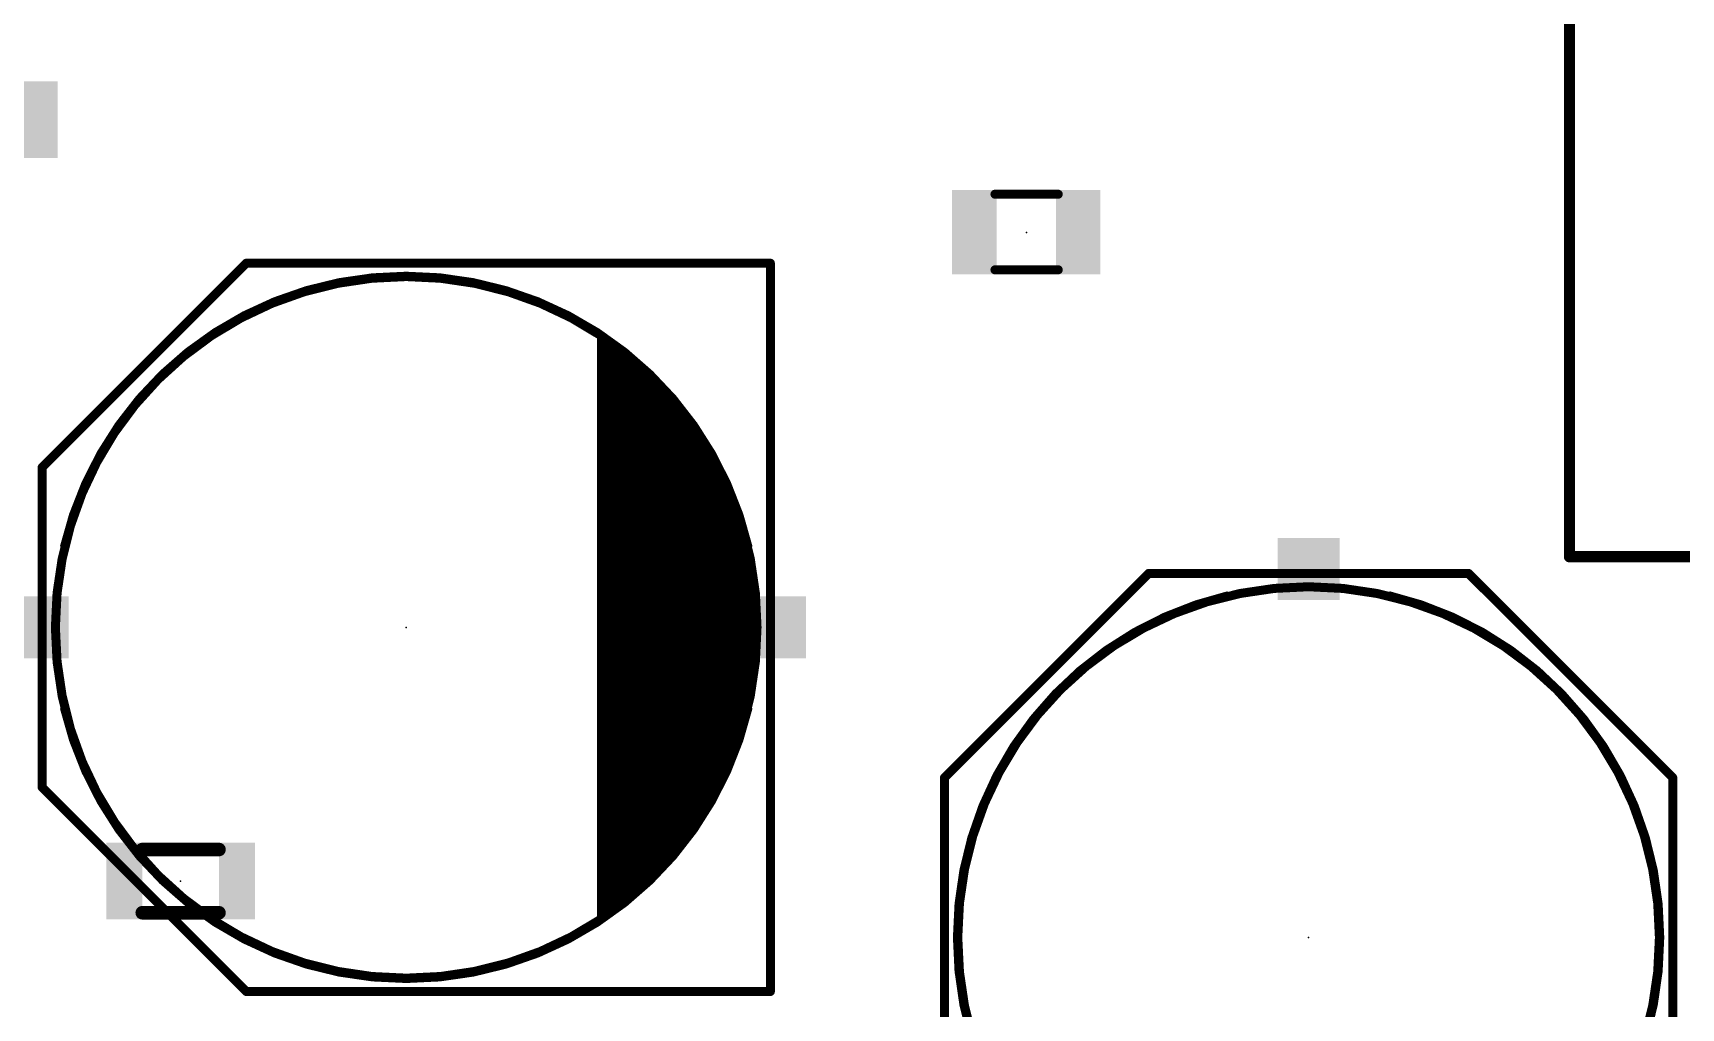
# Model space of a CAD drawing. Extents: x -0.2 to 4.76, y 0.34 to 5.06.
# Drawn here: x 0.722 to 1.453, y 3.156 to 3.589 of the extents above; entities that cross this region are included whole.
import ezdxf

# ---------------------------------------------------------------- set-up
doc = ezdxf.new("R2010")
doc.units = 0
for name, color, linetype in [('21', 253, 'CONTINUOUS'), ('22', 253, 'CONTINUOUS'), ('23', 7, 'CONTINUOUS'), ('24', 7, 'CONTINUOUS'), ('51', 253, 'CONTINUOUS'), ('52', 253, 'CONTINUOUS')]:
    doc.layers.add(name, color=color, linetype=linetype)

# ---------------------------------------------------------------- blocks, each defined once
blk = doc.blocks.new('RECT')
blk.add_solid([(-0.5, -0.5), (0.5, -0.5), (-0.5, 0.5), (0.5, 0.5)])

msp = doc.modelspace()

# ---------------------------------------------------------------- linework, layer by layer
at = {"layer": '21'}
for points, const_width in [([(1.40315, 3.356299), (1.40315, 3.6)], 0.005), ([(1.79685, 3.356299), (1.40315, 3.356299)], 0.005), ([(1.126083, 3.258366), (1.216634, 3.348917)], 0.004), ([(1.216634, 3.348917), (1.252067, 3.348917)], 0.004), ([(1.322933, 3.348917), (1.358366, 3.348917)], 0.004), ([(1.358366, 3.348917), (1.448917, 3.258366)], 0.004), ([(1.126083, 3.026083), (1.126083, 3.258366)], 0.004), ([(1.448917, 3.258366), (1.448917, 3.026083)], 0.004)]:
    msp.add_lwpolyline(points, dxfattribs=dict(at, const_width=const_width))
for points, const_width in [([(1.40315, 3.357549, 1), (1.40315, 3.355049)], 0.0025), ([(1.4019, 3.356299, 1), (1.4044, 3.356299)], 0.0025), ([(1.216634, 3.349917, 1), (1.216634, 3.347917)], 0.002), ([(1.217341, 3.34821, 1), (1.215927, 3.349624)], 0.002), ([(1.252067, 3.347917, 1), (1.252067, 3.349917)], 0.002), ([(1.322933, 3.349917, 1), (1.322933, 3.347917)], 0.002), ([(1.359073, 3.349624, 1), (1.357659, 3.34821)], 0.002), ([(1.358366, 3.347917, 1), (1.358366, 3.349917)], 0.002), ([(1.252067, 3.339075, 0.793194), (1.252067, 3.035925)], 0.004), ([(1.322933, 3.035925, 0.793194), (1.322933, 3.339075)], 0.004), ([(1.127083, 3.258366, 1), (1.125083, 3.258366)], 0.002), ([(1.125376, 3.259073, 1), (1.12679, 3.257659)], 0.002), ([(1.449917, 3.258366, 1), (1.447917, 3.258366)], 0.002), ([(1.44821, 3.257659, 1), (1.449624, 3.259073)], 0.002)]:
    msp.add_lwpolyline(points, format="xyb", dxfattribs=dict(at, const_width=const_width))
at = {"layer": '22', "const_width": 0.004}
for points in [[(0.816634, 3.486417), (0.726083, 3.395866)], [(1.048917, 3.486417), (0.816634, 3.486417)], [(1.048917, 3.360433), (1.048917, 3.486417)], [(0.726083, 3.395866), (0.726083, 3.360433)], [(0.726083, 3.289567), (0.726083, 3.254134)], [(1.048917, 3.163583), (1.048917, 3.289567)], [(0.726083, 3.254134), (0.816634, 3.163583)], [(0.816634, 3.163583), (1.048917, 3.163583)]]:
    msp.add_lwpolyline(points, dxfattribs=at)
at = {"layer": '22'}
for points, const_width in [([(0.816634, 3.487417, 1), (0.816634, 3.485417)], 0.002), ([(0.817341, 3.48571, 1), (0.815927, 3.487124)], 0.002), ([(1.049917, 3.486417, 1), (1.047917, 3.486417)], 0.002), ([(1.048917, 3.485417, 1), (1.048917, 3.487417)], 0.002), ([(1.039075, 3.360433, 0.793194), (0.735925, 3.360433)], 0.004), ([(0.727083, 3.395866, 1), (0.725083, 3.395866)], 0.002), ([(0.725376, 3.396573, 1), (0.72679, 3.395159)], 0.002), ([(0.725083, 3.360433, 1), (0.727083, 3.360433)], 0.002), ([(1.047917, 3.360433, 1), (1.049917, 3.360433)], 0.002), ([(0.727083, 3.289567, 1), (0.725083, 3.289567)], 0.002), ([(0.735925, 3.289567, 0.793194), (1.039075, 3.289567)], 0.004), ([(1.049917, 3.289567, 1), (1.047917, 3.289567)], 0.002), ([(0.72679, 3.254841, 1), (0.725376, 3.253427)], 0.002), ([(0.725083, 3.254134, 1), (0.727083, 3.254134)], 0.002), ([(0.816634, 3.164583, 1), (0.816634, 3.162583)], 0.002), ([(0.815927, 3.162876, 1), (0.817341, 3.16429)], 0.002), ([(1.047917, 3.163583, 1), (1.049917, 3.163583)], 0.002), ([(1.048917, 3.162583, 1), (1.048917, 3.164583)], 0.002)]:
    msp.add_lwpolyline(points, format="xyb", dxfattribs=dict(at, const_width=const_width))
at = {"layer": '23'}
for p in [(1.1625, 3.5), (0.7875, 3.2125), (1.2875, 3.1875)]:
    msp.add_point(p, dxfattribs=at)
at = {"layer": '24'}
msp.add_point((0.8875, 3.325), dxfattribs=at)
at = {"layer": '51'}
for points, const_width in [([(1.148484, 3.517008), (1.176516, 3.517008)], 0.004), ([(1.148484, 3.483504), (1.176516, 3.483504)], 0.004), ([(1.126083, 3.258366), (1.216634, 3.348917)], 0.004), ([(1.216634, 3.348917), (1.358366, 3.348917)], 0.004), ([(1.358366, 3.348917), (1.448917, 3.258366)], 0.004), ([(1.126083, 3.026083), (1.126083, 3.258366)], 0.004), ([(1.448917, 3.258366), (1.448917, 3.026083)], 0.004), ([(0.804508, 3.226516), (0.770492, 3.226516)], 0.006), ([(0.770492, 3.198484), (0.804508, 3.198484)], 0.006)]:
    msp.add_lwpolyline(points, dxfattribs=dict(at, const_width=const_width))
for points, const_width in [([(1.148484, 3.518008, 1), (1.148484, 3.516008)], 0.002), ([(1.176516, 3.516008, 1), (1.176516, 3.518008)], 0.002), ([(1.148484, 3.484504, 1), (1.148484, 3.482504)], 0.002), ([(1.176516, 3.482504, 1), (1.176516, 3.484504)], 0.002), ([(1.216634, 3.349917, 1), (1.216634, 3.347917)], 0.002), ([(1.217341, 3.34821, 1), (1.215927, 3.349624)], 0.002), ([(1.359073, 3.349624, 1), (1.357659, 3.34821)], 0.002), ([(1.358366, 3.347917, 1), (1.358366, 3.349917)], 0.002), ([(1.2875, 3.031988, 1), (1.2875, 3.343012, 1), (1.2875, 3.031988)], 0.004), ([(1.127083, 3.258366, 1), (1.125083, 3.258366)], 0.002), ([(1.125376, 3.259073, 1), (1.12679, 3.257659)], 0.002), ([(1.449917, 3.258366, 1), (1.447917, 3.258366)], 0.002), ([(1.44821, 3.257659, 1), (1.449624, 3.259073)], 0.002), ([(0.770492, 3.228016, 1), (0.770492, 3.225016)], 0.003), ([(0.804508, 3.225016, 1), (0.804508, 3.228016)], 0.003), ([(0.770492, 3.199984, 1), (0.770492, 3.196984)], 0.003), ([(0.804508, 3.196984, 1), (0.804508, 3.199984)], 0.003)]:
    msp.add_lwpolyline(points, format="xyb", dxfattribs=dict(at, const_width=const_width))
at = {"layer": '52', "const_width": 0.004}
for points in [[(0.816634, 3.486417), (0.726083, 3.395866)], [(1.048917, 3.486417), (0.816634, 3.486417)], [(1.048917, 3.163583), (1.048917, 3.486417)], [(0.974114, 3.452953), (0.974114, 3.197047)], [(0.976083, 3.450984), (1.00561, 3.423425)], [(0.976083, 3.449016), (0.976083, 3.450984)], [(0.976083, 3.199016), (0.976083, 3.449016)], [(0.978209, 3.449), (0.976083, 3.449)], [(0.982494, 3.445), (0.976083, 3.445)], [(0.98678, 3.441), (0.976083, 3.441)], [(0.991066, 3.437), (0.976083, 3.437)], [(0.995352, 3.433), (0.976083, 3.433)], [(0.999637, 3.429), (0.976083, 3.429)], [(1.003923, 3.425), (0.976083, 3.425)], [(1.007065, 3.421), (0.976083, 3.421)], [(1.009465, 3.417), (0.976083, 3.417)], [(1.00561, 3.423425), (1.029232, 3.384055)], [(1.011865, 3.413), (0.976083, 3.413)], [(1.014265, 3.409), (0.976083, 3.409)], [(1.016665, 3.405), (0.976083, 3.405)], [(0.726083, 3.395866), (0.726083, 3.254134)], [(1.019065, 3.401), (0.976083, 3.401)], [(1.021465, 3.397), (0.976083, 3.397)], [(1.023865, 3.393), (0.976083, 3.393)], [(1.026265, 3.389), (0.976083, 3.389)], [(1.028665, 3.385), (0.976083, 3.385)], [(1.030131, 3.381), (0.976083, 3.381)], [(1.029232, 3.384055), (1.039075, 3.350591)], [(1.031307, 3.377), (0.976083, 3.377)], [(1.032484, 3.373), (0.976083, 3.373)], [(1.03366, 3.369), (0.976083, 3.369)], [(1.034837, 3.365), (0.976083, 3.365)], [(1.036013, 3.361), (0.976083, 3.361)], [(1.03719, 3.357), (0.976083, 3.357)], [(1.038366, 3.353), (0.976083, 3.353)], [(1.039075, 3.349), (0.976083, 3.349)], [(1.039075, 3.345), (0.976083, 3.345)], [(1.039075, 3.350591), (1.039075, 3.299409)], [(1.039075, 3.341), (0.976083, 3.341)], [(1.039075, 3.337), (0.976083, 3.337)], [(1.039075, 3.333), (0.976083, 3.333)], [(1.039075, 3.329), (0.976083, 3.329)], [(1.039075, 3.325), (0.976083, 3.325)], [(1.039075, 3.321), (0.976083, 3.321)], [(1.039075, 3.317), (0.976083, 3.317)], [(1.039075, 3.313), (0.976083, 3.313)], [(1.039075, 3.309), (0.976083, 3.309)], [(1.039075, 3.305), (0.976083, 3.305)], [(1.039075, 3.301), (0.976083, 3.301)], [(1.038314, 3.297), (0.976083, 3.297)], [(1.037051, 3.293), (0.976083, 3.293)], [(1.039075, 3.299409), (1.027264, 3.262008)], [(1.035788, 3.289), (0.976083, 3.289)], [(1.034524, 3.285), (0.976083, 3.285)], [(1.033261, 3.281), (0.976083, 3.281)], [(1.031998, 3.277), (0.976083, 3.277)], [(1.030735, 3.273), (0.976083, 3.273)], [(1.029472, 3.269), (0.976083, 3.269)], [(1.028209, 3.265), (0.976083, 3.265)], [(1.026627, 3.261), (0.976083, 3.261)], [(1.024101, 3.257), (0.976083, 3.257)], [(1.027264, 3.262008), (1.003642, 3.224606)], [(0.726083, 3.254134), (0.816634, 3.163583)], [(1.021575, 3.253), (0.976083, 3.253)], [(1.019048, 3.249), (0.976083, 3.249)], [(1.016522, 3.245), (0.976083, 3.245)], [(1.013996, 3.241), (0.976083, 3.241)], [(1.011469, 3.237), (0.976083, 3.237)], [(1.008943, 3.233), (0.976083, 3.233)], [(1.006417, 3.229), (0.976083, 3.229)], [(1.003891, 3.225), (0.976083, 3.225)], [(1.003642, 3.224606), (0.976083, 3.199016)], [(0.999758, 3.221), (0.976083, 3.221)], [(0.99545, 3.217), (0.976083, 3.217)], [(0.991143, 3.213), (0.976083, 3.213)], [(0.986835, 3.209), (0.976083, 3.209)], [(0.982527, 3.205), (0.976083, 3.205)], [(0.97822, 3.201), (0.976083, 3.201)], [(0.816634, 3.163583), (1.048917, 3.163583)]]:
    msp.add_lwpolyline(points, dxfattribs=at)
at = {"layer": '52'}
for points, const_width in [([(0.816634, 3.487417, 1), (0.816634, 3.485417)], 0.002), ([(0.817341, 3.48571, 1), (0.815927, 3.487124)], 0.002), ([(1.049917, 3.486417, 1), (1.047917, 3.486417)], 0.002), ([(1.048917, 3.485417, 1), (1.048917, 3.487417)], 0.002), ([(0.8875, 3.169488, 1), (0.8875, 3.480512, 1), (0.8875, 3.169488)], 0.004), ([(0.975114, 3.452953, 1), (0.973114, 3.452953)], 0.002), ([(0.976765, 3.451715, 1), (0.9754, 3.450253)], 0.002), ([(0.977083, 3.450984, 1), (0.975083, 3.450984)], 0.002), ([(0.977083, 3.449016, 1), (0.975083, 3.449016)], 0.002), ([(0.976083, 3.45, 1), (0.976083, 3.448)], 0.002), ([(0.975083, 3.449016, 1), (0.977083, 3.449016)], 0.002), ([(0.978209, 3.448, 1), (0.978209, 3.45)], 0.002), ([(0.976083, 3.446, 1), (0.976083, 3.444)], 0.002), ([(0.976083, 3.442, 1), (0.976083, 3.44)], 0.002), ([(0.982494, 3.444, 1), (0.982494, 3.446)], 0.002), ([(0.98678, 3.44, 1), (0.98678, 3.442)], 0.002), ([(0.976083, 3.438, 1), (0.976083, 3.436)], 0.002), ([(0.976083, 3.434, 1), (0.976083, 3.432)], 0.002), ([(0.991066, 3.436, 1), (0.991066, 3.438)], 0.002), ([(0.995352, 3.432, 1), (0.995352, 3.434)], 0.002), ([(0.976083, 3.43, 1), (0.976083, 3.428)], 0.002), ([(0.976083, 3.426, 1), (0.976083, 3.424)], 0.002), ([(0.999637, 3.428, 1), (0.999637, 3.43)], 0.002), ([(1.003923, 3.424, 1), (1.003923, 3.426)], 0.002), ([(0.976083, 3.422, 1), (0.976083, 3.42)], 0.002), ([(0.976083, 3.418, 1), (0.976083, 3.416)], 0.002), ([(1.006468, 3.42394, 1), (1.004753, 3.422911)], 0.002), ([(1.004928, 3.422694, 1), (1.006293, 3.424156)], 0.002), ([(1.007065, 3.42, 1), (1.007065, 3.422)], 0.002), ([(1.009465, 3.416, 1), (1.009465, 3.418)], 0.002), ([(0.976083, 3.414, 1), (0.976083, 3.412)], 0.002), ([(1.011865, 3.412, 1), (1.011865, 3.414)], 0.002), ([(0.976083, 3.41, 1), (0.976083, 3.408)], 0.002), ([(0.976083, 3.406, 1), (0.976083, 3.404)], 0.002), ([(1.014265, 3.408, 1), (1.014265, 3.41)], 0.002), ([(1.016665, 3.404, 1), (1.016665, 3.406)], 0.002), ([(0.727083, 3.395866, 1), (0.725083, 3.395866)], 0.002), ([(0.725376, 3.396573, 1), (0.72679, 3.395159)], 0.002), ([(0.976083, 3.402, 1), (0.976083, 3.4)], 0.002), ([(0.976083, 3.398, 1), (0.976083, 3.396)], 0.002), ([(1.019065, 3.4, 1), (1.019065, 3.402)], 0.002), ([(1.021465, 3.396, 1), (1.021465, 3.398)], 0.002), ([(0.976083, 3.394, 1), (0.976083, 3.392)], 0.002), ([(0.976083, 3.39, 1), (0.976083, 3.388)], 0.002), ([(1.023865, 3.392, 1), (1.023865, 3.394)], 0.002), ([(1.026265, 3.388, 1), (1.026265, 3.39)], 0.002), ([(0.976083, 3.386, 1), (0.976083, 3.384)], 0.002), ([(0.976083, 3.382, 1), (0.976083, 3.38)], 0.002), ([(1.030192, 3.384337, 1), (1.028273, 3.383773)], 0.002), ([(1.028375, 3.383541, 1), (1.03009, 3.38457)], 0.002), ([(1.028665, 3.384, 1), (1.028665, 3.386)], 0.002), ([(1.030131, 3.38, 1), (1.030131, 3.382)], 0.002), ([(0.976083, 3.378, 1), (0.976083, 3.376)], 0.002), ([(1.031307, 3.376, 1), (1.031307, 3.378)], 0.002), ([(0.976083, 3.374, 1), (0.976083, 3.372)], 0.002), ([(0.976083, 3.37, 1), (0.976083, 3.368)], 0.002), ([(1.032484, 3.372, 1), (1.032484, 3.374)], 0.002), ([(1.03366, 3.368, 1), (1.03366, 3.37)], 0.002), ([(0.976083, 3.366, 1), (0.976083, 3.364)], 0.002), ([(0.976083, 3.362, 1), (0.976083, 3.36)], 0.002), ([(1.034837, 3.364, 1), (1.034837, 3.366)], 0.002), ([(1.036013, 3.36, 1), (1.036013, 3.362)], 0.002), ([(0.976083, 3.358, 1), (0.976083, 3.356)], 0.002), ([(0.976083, 3.354, 1), (0.976083, 3.352)], 0.002), ([(1.03719, 3.356, 1), (1.03719, 3.358)], 0.002), ([(1.038366, 3.352, 1), (1.038366, 3.354)], 0.002), ([(0.976083, 3.35, 1), (0.976083, 3.348)], 0.002), ([(0.976083, 3.346, 1), (0.976083, 3.344)], 0.002), ([(1.040075, 3.350591, 1), (1.038075, 3.350591)], 0.002), ([(1.038115, 3.350308, 1), (1.040034, 3.350873)], 0.002), ([(1.039075, 3.348, 1), (1.039075, 3.35)], 0.002), ([(1.039075, 3.344, 1), (1.039075, 3.346)], 0.002), ([(0.976083, 3.342, 1), (0.976083, 3.34)], 0.002), ([(0.976083, 3.338, 1), (0.976083, 3.336)], 0.002), ([(1.039075, 3.34, 1), (1.039075, 3.342)], 0.002), ([(1.039075, 3.336, 1), (1.039075, 3.338)], 0.002), ([(0.976083, 3.334, 1), (0.976083, 3.332)], 0.002), ([(1.039075, 3.332, 1), (1.039075, 3.334)], 0.002), ([(0.976083, 3.33, 1), (0.976083, 3.328)], 0.002), ([(0.976083, 3.326, 1), (0.976083, 3.324)], 0.002), ([(1.039075, 3.328, 1), (1.039075, 3.33)], 0.002), ([(1.039075, 3.324, 1), (1.039075, 3.326)], 0.002), ([(0.976083, 3.322, 1), (0.976083, 3.32)], 0.002), ([(0.976083, 3.318, 1), (0.976083, 3.316)], 0.002), ([(1.039075, 3.32, 1), (1.039075, 3.322)], 0.002), ([(1.039075, 3.316, 1), (1.039075, 3.318)], 0.002), ([(0.976083, 3.314, 1), (0.976083, 3.312)], 0.002), ([(0.976083, 3.31, 1), (0.976083, 3.308)], 0.002), ([(1.039075, 3.312, 1), (1.039075, 3.314)], 0.002), ([(1.039075, 3.308, 1), (1.039075, 3.31)], 0.002), ([(0.976083, 3.306, 1), (0.976083, 3.304)], 0.002), ([(0.976083, 3.302, 1), (0.976083, 3.3)], 0.002), ([(1.039075, 3.304, 1), (1.039075, 3.306)], 0.002), ([(1.039075, 3.3, 1), (1.039075, 3.302)], 0.002), ([(0.976083, 3.298, 1), (0.976083, 3.296)], 0.002), ([(0.976083, 3.294, 1), (0.976083, 3.292)], 0.002), ([(1.037051, 3.292, 1), (1.037051, 3.294)], 0.002), ([(1.038075, 3.299409, 1), (1.040075, 3.299409)], 0.002), ([(1.040028, 3.299108, 1), (1.038121, 3.299711)], 0.002), ([(1.038314, 3.296, 1), (1.038314, 3.298)], 0.002), ([(0.976083, 3.29, 1), (0.976083, 3.288)], 0.002), ([(1.035788, 3.288, 1), (1.035788, 3.29)], 0.002), ([(0.976083, 3.286, 1), (0.976083, 3.284)], 0.002), ([(0.976083, 3.282, 1), (0.976083, 3.28)], 0.002), ([(1.033261, 3.28, 1), (1.033261, 3.282)], 0.002), ([(1.034524, 3.284, 1), (1.034524, 3.286)], 0.002), ([(0.976083, 3.278, 1), (0.976083, 3.276)], 0.002), ([(0.976083, 3.274, 1), (0.976083, 3.272)], 0.002), ([(1.030735, 3.272, 1), (1.030735, 3.274)], 0.002), ([(1.031998, 3.276, 1), (1.031998, 3.278)], 0.002), ([(0.976083, 3.27, 1), (0.976083, 3.268)], 0.002), ([(0.976083, 3.266, 1), (0.976083, 3.264)], 0.002), ([(1.028209, 3.264, 1), (1.028209, 3.266)], 0.002), ([(1.029472, 3.268, 1), (1.029472, 3.27)], 0.002), ([(0.976083, 3.262, 1), (0.976083, 3.26)], 0.002), ([(0.976083, 3.258, 1), (0.976083, 3.256)], 0.002), ([(1.024101, 3.256, 1), (1.024101, 3.258)], 0.002), ([(1.02631, 3.262309, 1), (1.028217, 3.261707)], 0.002), ([(1.028109, 3.261474, 1), (1.026418, 3.262542)], 0.002), ([(1.026627, 3.26, 1), (1.026627, 3.262)], 0.002), ([(0.72679, 3.254841, 1), (0.725376, 3.253427)], 0.002), ([(0.725083, 3.254134, 1), (0.727083, 3.254134)], 0.002), ([(0.976083, 3.254, 1), (0.976083, 3.252)], 0.002), ([(0.976083, 3.25, 1), (0.976083, 3.248)], 0.002), ([(1.019048, 3.248, 1), (1.019048, 3.25)], 0.002), ([(1.021575, 3.252, 1), (1.021575, 3.254)], 0.002), ([(0.976083, 3.246, 1), (0.976083, 3.244)], 0.002), ([(1.016522, 3.244, 1), (1.016522, 3.246)], 0.002), ([(0.976083, 3.242, 1), (0.976083, 3.24)], 0.002), ([(0.976083, 3.238, 1), (0.976083, 3.236)], 0.002), ([(1.011469, 3.236, 1), (1.011469, 3.238)], 0.002), ([(1.013996, 3.24, 1), (1.013996, 3.242)], 0.002), ([(0.976083, 3.234, 1), (0.976083, 3.232)], 0.002), ([(0.976083, 3.23, 1), (0.976083, 3.228)], 0.002), ([(1.006417, 3.228, 1), (1.006417, 3.23)], 0.002), ([(1.008943, 3.232, 1), (1.008943, 3.234)], 0.002), ([(0.976083, 3.226, 1), (0.976083, 3.224)], 0.002), ([(0.976083, 3.222, 1), (0.976083, 3.22)], 0.002), ([(0.999758, 3.22, 1), (0.999758, 3.222)], 0.002), ([(1.002796, 3.22514, 1), (1.004487, 3.224072)], 0.002), ([(1.004322, 3.223874, 1), (1.002961, 3.225339)], 0.002), ([(1.003891, 3.224, 1), (1.003891, 3.226)], 0.002), ([(0.976083, 3.218, 1), (0.976083, 3.216)], 0.002), ([(0.976083, 3.214, 1), (0.976083, 3.212)], 0.002), ([(0.991143, 3.212, 1), (0.991143, 3.214)], 0.002), ([(0.99545, 3.216, 1), (0.99545, 3.218)], 0.002), ([(0.976083, 3.21, 1), (0.976083, 3.208)], 0.002), ([(0.986835, 3.208, 1), (0.986835, 3.21)], 0.002), ([(0.975402, 3.199749, 1), (0.976763, 3.198283)], 0.002), ([(0.976083, 3.206, 1), (0.976083, 3.204)], 0.002), ([(0.976083, 3.202, 1), (0.976083, 3.2)], 0.002), ([(0.975083, 3.199016, 1), (0.977083, 3.199016)], 0.002), ([(0.97822, 3.2, 1), (0.97822, 3.202)], 0.002), ([(0.982527, 3.204, 1), (0.982527, 3.206)], 0.002), ([(0.973114, 3.197047, 1), (0.975114, 3.197047)], 0.002), ([(0.816634, 3.164583, 1), (0.816634, 3.162583)], 0.002), ([(0.815927, 3.162876, 1), (0.817341, 3.16429)], 0.002), ([(1.047917, 3.163583, 1), (1.049917, 3.163583)], 0.002), ([(1.048917, 3.162583, 1), (1.048917, 3.164583)], 0.002)]:
    msp.add_lwpolyline(points, format="xyb", dxfattribs=dict(at, const_width=const_width))

# ---------------------------------------------------------------- block references
at = {"layer": '51'}
for p, xscale, yscale in [((0.725, 3.55), 0.016, 0.034), ((1.139344, 3.500201), 0.019689, 0.037402), ((1.185344, 3.500201), 0.019689, 0.037402), ((0.7625, 3.2125), 0.016, 0.034), ((0.8125, 3.2125), 0.016, 0.034)]:
    msp.add_blockref('RECT', p, dxfattribs=dict(at, xscale=xscale, yscale=yscale))
at = {"layer": '51', "xscale": 0.027559, "yscale": 0.027559, "rotation": 90}
msp.add_blockref('RECT', (1.2875, 3.350886), dxfattribs=at)
at = {"layer": '52', "xscale": 0.027559, "yscale": 0.027559, "rotation": 180}
for p in [(0.724114, 3.325), (1.050886, 3.325)]:
    msp.add_blockref('RECT', p, dxfattribs=at)

doc.saveas('drawing.dxf')
